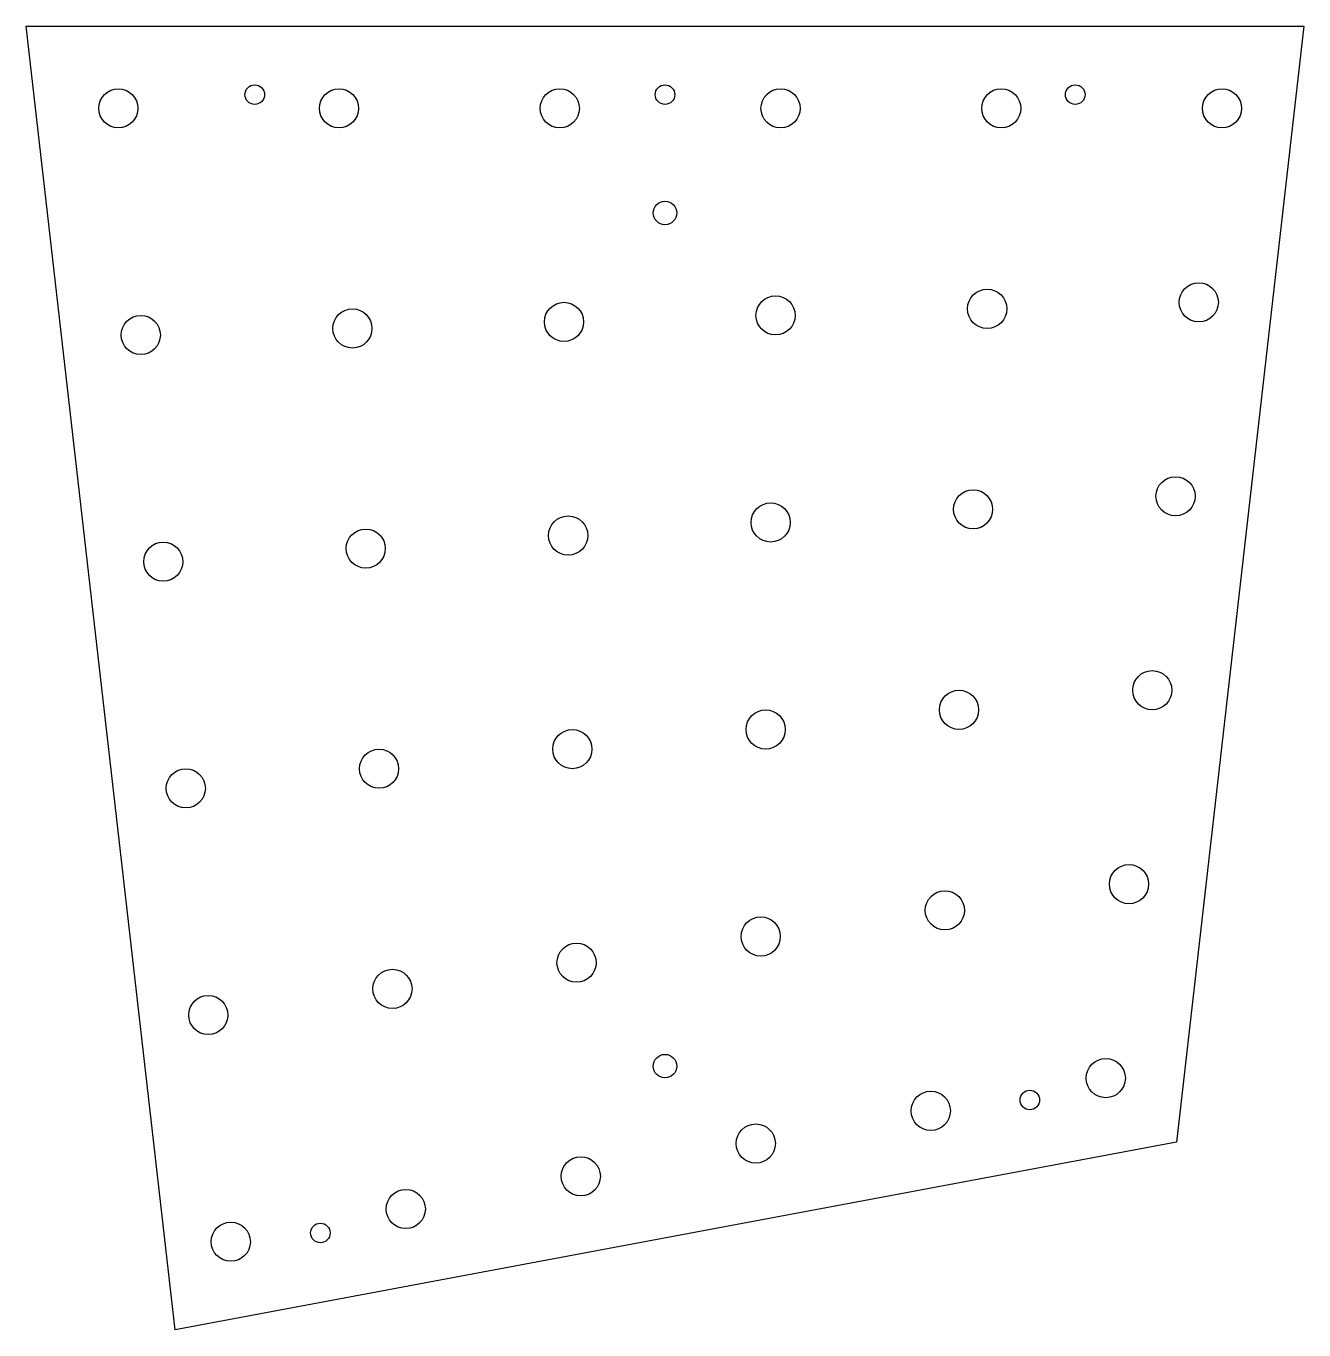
# Model space of a CAD drawing. Extents: x -20.4 to 20.4, y -41.6 to 0.
import ezdxf

# ---------------------------------------------------------------- set-up
doc = ezdxf.new("R2010")
doc.units = 0
doc.header["$MEASUREMENT"] = 0
doc.layers.add('VISIBLE', color=7, linetype='CONTINUOUS')

msp = doc.modelspace()

# ---------------------------------------------------------------- linework, layer by layer
at = {"layer": 'VISIBLE'}
for p, q in [((-20.383, 0), (20.383, 0)), ((-15.63, -41.604), (-20.383, 0)), ((20.383, 0), (16.314, -35.618)), ((16.314, -35.618), (-15.63, -41.604))]:
    msp.add_line(p, q, dxfattribs=at)
for centre, radius in [((-17.441, -2.625), 0.625), ((-13.087, -2.188), 0.312), ((-10.399, -2.625), 0.625), ((-3.357, -2.625), 0.625), ((0, -2.188), 0.312), ((3.686, -2.625), 0.625), ((10.728, -2.625), 0.625), ((13.087, -2.188), 0.312), ((17.77, -2.625), 0.625), ((0, -5.963), 0.375), ((17.028, -8.814), 0.625), ((3.528, -9.232), 0.625), ((10.278, -9.023), 0.625), ((-9.973, -9.649), 0.625), ((-3.223, -9.44), 0.625), ((-16.723, -9.858), 0.625), ((16.287, -15.003), 0.625), ((9.828, -15.421), 0.625), ((3.37, -15.838), 0.625), ((-3.089, -16.256), 0.625), ((-9.547, -16.673), 0.625), ((-16.006, -17.091), 0.625), ((15.545, -21.192), 0.625), ((9.378, -21.818), 0.625), ((3.212, -22.445), 0.625), ((-2.955, -23.071), 0.625), ((-9.122, -23.697), 0.625), ((-15.288, -24.324), 0.625), ((14.803, -27.381), 0.625), ((8.928, -28.216), 0.625), ((3.054, -29.051), 0.625), ((-2.821, -29.886), 0.625), ((-8.696, -30.722), 0.625), ((-14.571, -31.557), 0.625), ((0, -33.186), 0.375), ((14.061, -33.57), 0.625), ((8.479, -34.614), 0.625), ((11.639, -34.268), 0.312), ((2.896, -35.658), 0.625), ((-2.687, -36.702), 0.625), ((-8.27, -37.746), 0.625), ((-13.853, -38.79), 0.625), ((-10.994, -38.51), 0.312)]:
    msp.add_circle(centre, radius, dxfattribs=at)

doc.saveas('drawing.dxf')
